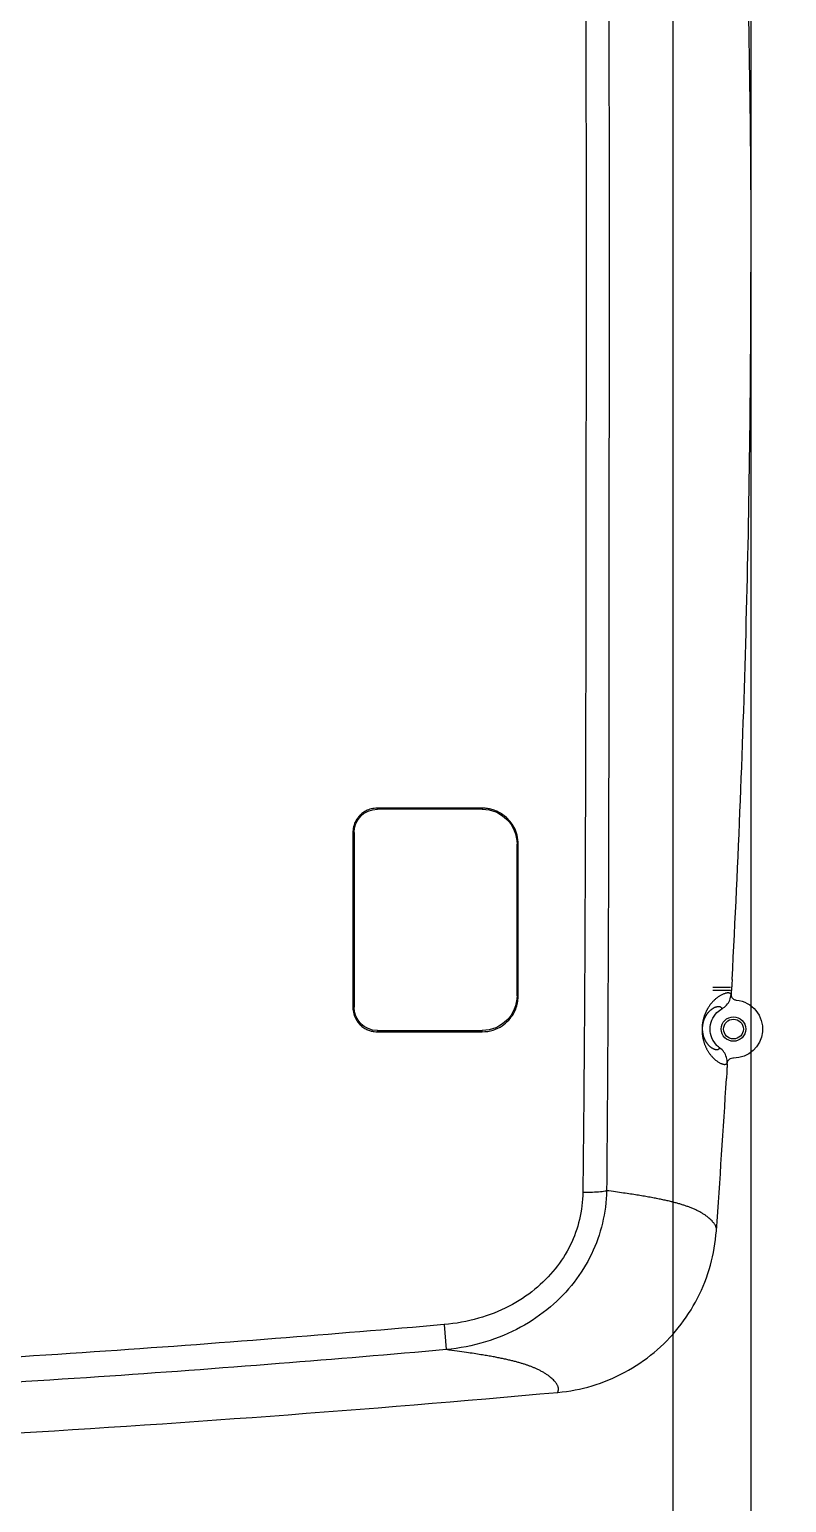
# Model space of a CAD drawing. Header units: millimetres. Extents: x 238075 to 303070, y -258150 to -205841.
# Drawn here: x 259218.7 to 259348.8, y -238812.5 to -238559.6 of the extents above; entities that cross this region are included whole.
import ezdxf

# ---------------------------------------------------------------- set-up
doc = ezdxf.new("R2010")
doc.units = ezdxf.units.MM
doc.header["$LTSCALE"] = 200
doc.layers.add('L4', color=4, linetype='Continuous')
doc.layers.add('아파트', color=253, linetype='Continuous')

msp = doc.modelspace()

# ---------------------------------------------------------------- linework, layer by layer
at = {"layer": 'L4'}
for p, q in [((259342.64, -237551.22), (259342.64, -238951.22)), ((259329.24, -237576.22), (259329.24, -238926.22)), ((259342.64, -237576.22), (259342.64, -238926.22)), ((259296.46, -238693.47), (259278.46, -238693.47)), ((259274.25, -238697.49), (259274.25, -238727.49)), ((259274.46, -238697.47), (259274.46, -238727.47)), ((259302.46, -238725.47), (259302.46, -238699.47)), ((259302.67, -238725.49), (259302.67, -238699.49)), ((259336.08, -238724.02), (259339.14, -238724.02)), ((259336.1, -238724.52), (259339.12, -238724.52)), ((259339.22, -238725.2), (259339.22, -238725.28)), ((259339.23, -238725.2), (259339.25, -238725.2)), ((259278.46, -238731.47), (259296.46, -238731.47)), ((259338.54, -238737.08), (259338.54, -238737.16)), ((259339.64, -238736.22), (259339.54, -238736.22)), ((259289.92, -238781.98), (259290.3, -238786.28))]:
    msp.add_line(p, q, dxfattribs=at)
for points in [[(259341.85, -238541.22), (259342.38, -238561.21), (259342.64, -238581.22), (259342.64, -238601.22)], [(259314.29, -238554.39), (259314.31, -238570), (259314.31, -238585.61), (259314.31, -238601.22)], [(259318.25, -238554.47), (259318.26, -238570.05), (259318.26, -238585.64), (259318.26, -238601.22)], [(259314.31, -238601.22), (259314.31, -238616.83), (259314.31, -238632.45), (259314.29, -238648.06)], [(259318.26, -238601.22), (259318.26, -238616.81), (259318.26, -238632.39), (259318.25, -238647.98)], [(259341.85, -238661.23), (259342.38, -238641.23), (259342.64, -238621.23), (259342.64, -238601.22)], [(259314.29, -238648.06), (259314.27, -238665.55), (259314.24, -238683.05), (259314.17, -238700.54)], [(259318.25, -238647.98), (259318.24, -238665.45), (259318.22, -238682.91), (259318.17, -238700.38)], [(259339.41, -238722.73), (259340.5, -238702.24), (259341.31, -238681.74), (259341.85, -238661.23)], [(259274.46, -238697.47), (259274.46, -238695.26), (259276.25, -238693.47), (259278.46, -238693.47)], [(259274.84, -238695.34), (259274.73, -238695.53), (259274.64, -238695.72), (259274.56, -238695.92)], [(259275.25, -238694.77), (259275.1, -238694.95), (259274.96, -238695.14), (259274.84, -238695.34)], [(259275.8, -238694.23), (259275.6, -238694.39), (259275.42, -238694.57), (259275.25, -238694.77)], [(259276.52, -238693.76), (259276.27, -238693.89), (259276.03, -238694.05), (259275.8, -238694.23)], [(259277.41, -238693.42), (259277.1, -238693.5), (259276.8, -238693.61), (259276.52, -238693.76)], [(259278.46, -238693.29), (259278.1, -238693.29), (259277.75, -238693.33), (259277.41, -238693.42)], [(259278.46, -238693.38), (259278.45, -238693.42), (259278.43, -238693.47), (259278.46, -238693.47)], [(259278.46, -238693.29), (259278.46, -238693.32), (259278.46, -238693.34), (259278.46, -238693.38)], [(259284.56, -238693.29), (259282.53, -238693.29), (259280.49, -238693.29), (259278.46, -238693.29)], [(259290.56, -238693.29), (259288.56, -238693.29), (259286.56, -238693.29), (259284.56, -238693.29)], [(259296.46, -238693.29), (259294.5, -238693.29), (259292.53, -238693.29), (259290.56, -238693.29)], [(259297.17, -238693.33), (259296.94, -238693.3), (259296.7, -238693.29), (259296.46, -238693.29)], [(259296.46, -238693.29), (259296.46, -238693.32), (259296.46, -238693.34), (259296.46, -238693.38)], [(259296.46, -238693.38), (259296.47, -238693.42), (259296.49, -238693.47), (259296.46, -238693.47)], [(259296.46, -238693.47), (259299.77, -238693.47), (259302.46, -238696.16), (259302.46, -238699.47)], [(259297.94, -238693.46), (259297.69, -238693.4), (259297.43, -238693.36), (259297.17, -238693.33)], [(259298.75, -238693.72), (259298.49, -238693.62), (259298.21, -238693.53), (259297.94, -238693.46)], [(259299.59, -238694.13), (259299.32, -238693.98), (259299.04, -238693.84), (259298.75, -238693.72)], [(259300.44, -238694.73), (259300.18, -238694.51), (259299.89, -238694.31), (259299.59, -238694.13)], [(259301.25, -238695.54), (259301.01, -238695.25), (259300.73, -238694.97), (259300.44, -238694.73)], [(259301.95, -238696.6), (259301.76, -238696.22), (259301.52, -238695.87), (259301.25, -238695.54)], [(259274.28, -238697), (259274.26, -238697.16), (259274.25, -238697.32), (259274.25, -238697.49)], [(259274.25, -238697.49), (259274.29, -238697.49), (259274.31, -238697.48), (259274.36, -238697.48)], [(259274.38, -238696.47), (259274.34, -238696.65), (259274.3, -238696.82), (259274.28, -238697)], [(259274.36, -238697.48), (259274.4, -238697.49), (259274.46, -238697.51), (259274.46, -238697.47)], [(259274.56, -238695.92), (259274.49, -238696.1), (259274.43, -238696.28), (259274.38, -238696.47)], [(259302.47, -238697.93), (259302.35, -238697.47), (259302.18, -238697.02), (259301.95, -238696.6)], [(259302.67, -238699.49), (259302.67, -238698.96), (259302.6, -238698.44), (259302.47, -238697.93)], [(259302.56, -238699.49), (259302.52, -238699.49), (259302.46, -238699.51), (259302.46, -238699.47)], [(259302.67, -238699.49), (259302.63, -238699.49), (259302.61, -238699.48), (259302.56, -238699.49)], [(259314.17, -238700.54), (259314.1, -238720.1), (259313.98, -238739.67), (259313.76, -238759.23)], [(259318.17, -238700.38), (259318.12, -238719.91), (259318.03, -238739.45), (259317.84, -238758.98)], [(259339.38, -238723.22), (259339.37, -238723.34), (259339.37, -238723.46), (259339.36, -238723.58)], [(259339.41, -238722.73), (259339.4, -238722.89), (259339.39, -238723.06), (259339.38, -238723.22)], [(259302.46, -238725.47), (259302.46, -238728.79), (259299.77, -238731.47), (259296.46, -238731.47)], [(259302.56, -238725.49), (259302.52, -238725.49), (259302.46, -238725.51), (259302.46, -238725.47)], [(259302.67, -238725.49), (259302.63, -238725.49), (259302.61, -238725.48), (259302.56, -238725.49)], [(259302.59, -238726.46), (259302.64, -238726.14), (259302.67, -238725.81), (259302.67, -238725.49)], [(259336.75, -238725.91), (259336.69, -238725.95), (259336.63, -238726), (259336.57, -238726.05)], [(259336.93, -238725.77), (259336.87, -238725.81), (259336.81, -238725.86), (259336.75, -238725.91)], [(259337.12, -238725.63), (259337.05, -238725.68), (259336.99, -238725.72), (259336.93, -238725.77)], [(259337.32, -238725.51), (259337.25, -238725.55), (259337.18, -238725.59), (259337.12, -238725.63)], [(259337.52, -238725.39), (259337.45, -238725.43), (259337.38, -238725.47), (259337.32, -238725.51)], [(259337.74, -238725.28), (259337.66, -238725.32), (259337.59, -238725.35), (259337.52, -238725.39)], [(259337.96, -238725.19), (259337.89, -238725.22), (259337.81, -238725.25), (259337.74, -238725.28)], [(259338.19, -238725.11), (259338.11, -238725.13), (259338.04, -238725.16), (259337.96, -238725.19)], [(259338.4, -238725.06), (259338.33, -238725.07), (259338.26, -238725.09), (259338.19, -238725.11)], [(259338.58, -238725.03), (259338.52, -238725.04), (259338.46, -238725.05), (259338.4, -238725.06)], [(259338.73, -238725.02), (259338.68, -238725.02), (259338.63, -238725.02), (259338.58, -238725.03)], [(259338.86, -238725.03), (259338.82, -238725.02), (259338.78, -238725.02), (259338.73, -238725.02)], [(259338.98, -238725.06), (259338.94, -238725.04), (259338.9, -238725.03), (259338.86, -238725.03)], [(259339.08, -238725.1), (259339.05, -238725.08), (259339.01, -238725.07), (259338.98, -238725.06)], [(259338.99, -238726.26), (259339.12, -238725.94), (259339.2, -238725.61), (259339.22, -238725.28)], [(259339.16, -238725.18), (259339.14, -238725.15), (259339.11, -238725.12), (259339.08, -238725.1)], [(259339.22, -238725.28), (259339.2, -238725.24), (259339.18, -238725.21), (259339.16, -238725.18)], [(259339.22, -238725.2), (259339.21, -238725.36), (259339.25, -238725.54), (259339.32, -238725.69)], [(259339.27, -238724.7), (259339.26, -238724.86), (259339.26, -238725.03), (259339.25, -238725.19)], [(259339.29, -238724.34), (259339.29, -238724.46), (259339.28, -238724.58), (259339.27, -238724.7)], [(259339.31, -238724.19), (259339.3, -238724.24), (259339.3, -238724.29), (259339.29, -238724.34)], [(259339.33, -238724.05), (259339.32, -238724.1), (259339.31, -238724.14), (259339.31, -238724.19)], [(259339.32, -238725.69), (259339.39, -238725.84), (259339.51, -238725.98), (259339.65, -238726.07)], [(259339.34, -238723.88), (259339.34, -238723.93), (259339.33, -238723.98), (259339.33, -238724.03)], [(259339.33, -238724.03), (259339.33, -238724.04), (259339.33, -238724.05), (259339.33, -238724.05)], [(259339.35, -238723.73), (259339.35, -238723.78), (259339.35, -238723.83), (259339.34, -238723.88)], [(259339.36, -238723.58), (259339.36, -238723.63), (259339.35, -238723.68), (259339.35, -238723.73)], [(259274.25, -238727.49), (259274.29, -238727.49), (259274.31, -238727.48), (259274.36, -238727.49)], [(259274.25, -238727.49), (259274.25, -238727.88), (259274.31, -238728.26), (259274.41, -238728.63)], [(259274.36, -238727.49), (259274.4, -238727.49), (259274.46, -238727.51), (259274.46, -238727.47)], [(259278.46, -238731.47), (259276.25, -238731.47), (259274.46, -238729.68), (259274.46, -238727.47)], [(259301.84, -238728.59), (259302.04, -238728.25), (259302.2, -238727.88), (259302.33, -238727.5)], [(259302.33, -238727.5), (259302.45, -238727.16), (259302.54, -238726.81), (259302.59, -238726.46)], [(259334.87, -238728.37), (259334.85, -238728.41), (259334.83, -238728.45), (259334.81, -238728.5)], [(259334.93, -238728.23), (259334.91, -238728.28), (259334.89, -238728.32), (259334.87, -238728.37)], [(259334.99, -238728.1), (259334.97, -238728.14), (259334.95, -238728.19), (259334.93, -238728.23)], [(259335.06, -238727.97), (259335.04, -238728.01), (259335.02, -238728.05), (259334.99, -238728.1)], [(259335.14, -238727.83), (259335.11, -238727.87), (259335.09, -238727.92), (259335.06, -238727.97)], [(259335.22, -238727.69), (259335.19, -238727.73), (259335.16, -238727.78), (259335.14, -238727.83)], [(259335.27, -238728.41), (259335.24, -238728.44), (259335.22, -238728.47), (259335.19, -238728.51)], [(259335.3, -238727.55), (259335.27, -238727.59), (259335.25, -238727.64), (259335.22, -238727.69)], [(259335.35, -238728.32), (259335.32, -238728.35), (259335.3, -238728.38), (259335.27, -238728.41)], [(259335.4, -238727.4), (259335.37, -238727.45), (259335.33, -238727.5), (259335.3, -238727.55)], [(259335.44, -238728.23), (259335.41, -238728.26), (259335.38, -238728.29), (259335.35, -238728.32)], [(259335.5, -238727.25), (259335.46, -238727.3), (259335.43, -238727.35), (259335.4, -238727.4)], [(259335.53, -238728.14), (259335.5, -238728.17), (259335.47, -238728.2), (259335.44, -238728.23)], [(259335.6, -238727.1), (259335.57, -238727.15), (259335.53, -238727.2), (259335.5, -238727.25)], [(259335.63, -238728.05), (259335.59, -238728.08), (259335.56, -238728.11), (259335.53, -238728.14)], [(259335.72, -238726.95), (259335.68, -238727), (259335.64, -238727.05), (259335.6, -238727.1)], [(259335.73, -238727.96), (259335.7, -238727.99), (259335.66, -238728.02), (259335.63, -238728.05)], [(259335.84, -238726.8), (259335.79, -238726.85), (259335.75, -238726.9), (259335.72, -238726.95)], [(259335.84, -238727.87), (259335.81, -238727.9), (259335.77, -238727.93), (259335.73, -238727.96)], [(259335.96, -238726.65), (259335.92, -238726.7), (259335.88, -238726.75), (259335.84, -238726.8)], [(259335.96, -238727.79), (259335.92, -238727.82), (259335.88, -238727.84), (259335.84, -238727.87)], [(259335.94, -238729.69), (259336.14, -238729.21), (259336.44, -238728.76), (259336.81, -238728.39)], [(259336.1, -238726.5), (259336.06, -238726.55), (259336.01, -238726.6), (259335.96, -238726.65)], [(259336.08, -238727.71), (259336.04, -238727.74), (259336, -238727.76), (259335.96, -238727.79)], [(259336.21, -238727.64), (259336.17, -238727.66), (259336.12, -238727.68), (259336.08, -238727.71)], [(259336.25, -238726.35), (259336.2, -238726.4), (259336.15, -238726.45), (259336.1, -238726.5)], [(259336.34, -238727.57), (259336.3, -238727.59), (259336.25, -238727.61), (259336.21, -238727.64)], [(259336.4, -238726.2), (259336.35, -238726.25), (259336.3, -238726.3), (259336.25, -238726.35)], [(259336.48, -238727.51), (259336.43, -238727.53), (259336.39, -238727.55), (259336.34, -238727.57)], [(259336.57, -238726.05), (259336.51, -238726.1), (259336.46, -238726.15), (259336.4, -238726.2)], [(259336.63, -238727.46), (259336.58, -238727.48), (259336.53, -238727.5), (259336.48, -238727.51)], [(259336.78, -238727.42), (259336.73, -238727.43), (259336.68, -238727.45), (259336.63, -238727.46)], [(259336.93, -238727.4), (259336.88, -238727.4), (259336.83, -238727.41), (259336.78, -238727.42)], [(259336.81, -238728.39), (259337.07, -238728.13), (259337.37, -238727.91), (259337.69, -238727.73)], [(259337.07, -238727.39), (259337.03, -238727.39), (259336.98, -238727.39), (259336.93, -238727.4)], [(259337.2, -238727.4), (259337.16, -238727.39), (259337.11, -238727.39), (259337.07, -238727.39)], [(259337.31, -238727.42), (259337.27, -238727.41), (259337.23, -238727.4), (259337.2, -238727.4)], [(259337.4, -238727.45), (259337.37, -238727.43), (259337.34, -238727.42), (259337.31, -238727.42)], [(259337.49, -238727.49), (259337.46, -238727.47), (259337.43, -238727.46), (259337.4, -238727.45)], [(259337.56, -238727.55), (259337.54, -238727.53), (259337.51, -238727.51), (259337.49, -238727.49)], [(259337.63, -238727.63), (259337.61, -238727.6), (259337.59, -238727.58), (259337.56, -238727.55)], [(259337.69, -238727.73), (259337.67, -238727.7), (259337.65, -238727.66), (259337.63, -238727.63)], [(259337.69, -238727.73), (259337.97, -238727.57), (259338.24, -238727.36), (259338.46, -238727.11)], [(259338.46, -238727.11), (259338.68, -238726.86), (259338.87, -238726.57), (259338.99, -238726.26)], [(259339.65, -238726.07), (259339.79, -238726.17), (259339.95, -238726.23), (259340.12, -238726.25)], [(259340.12, -238726.25), (259342.87, -238726.51), (259344.88, -238728.96), (259344.61, -238731.71)], [(259274.41, -238728.63), (259274.51, -238728.96), (259274.64, -238729.28), (259274.81, -238729.58)], [(259274.81, -238729.58), (259274.97, -238729.85), (259275.15, -238730.1), (259275.36, -238730.33)], [(259275.36, -238730.33), (259275.55, -238730.54), (259275.76, -238730.72), (259275.98, -238730.89)], [(259275.98, -238730.89), (259276.19, -238731.04), (259276.41, -238731.17), (259276.63, -238731.28)], [(259298.36, -238731.39), (259298.9, -238731.22), (259299.42, -238730.97), (259299.9, -238730.65)], [(259299.9, -238730.65), (259300.32, -238730.38), (259300.7, -238730.05), (259301.04, -238729.67)], [(259301.04, -238729.67), (259301.34, -238729.34), (259301.61, -238728.98), (259301.84, -238728.59)], [(259334.25, -238730.8), (259334.25, -238730.86), (259334.25, -238730.91), (259334.24, -238730.96)], [(259334.24, -238730.96), (259334.24, -238731.02), (259334.24, -238731.08), (259334.24, -238731.14)], [(259334.27, -238730.66), (259334.26, -238730.7), (259334.26, -238730.75), (259334.25, -238730.8)], [(259334.28, -238730.51), (259334.28, -238730.56), (259334.27, -238730.61), (259334.27, -238730.66)], [(259334.3, -238730.38), (259334.29, -238730.42), (259334.29, -238730.47), (259334.28, -238730.51)], [(259334.29, -238730.95), (259334.29, -238730.99), (259334.28, -238731.02), (259334.28, -238731.06)], [(259334.3, -238730.75), (259334.3, -238730.78), (259334.3, -238730.82), (259334.29, -238730.85)], [(259334.29, -238730.85), (259334.29, -238730.88), (259334.29, -238730.92), (259334.29, -238730.95)], [(259334.32, -238730.23), (259334.31, -238730.28), (259334.31, -238730.33), (259334.3, -238730.38)], [(259334.31, -238730.66), (259334.31, -238730.69), (259334.3, -238730.72), (259334.3, -238730.75)], [(259334.32, -238730.57), (259334.32, -238730.6), (259334.32, -238730.63), (259334.31, -238730.66)], [(259334.34, -238730.09), (259334.33, -238730.14), (259334.33, -238730.19), (259334.32, -238730.23)], [(259334.34, -238730.48), (259334.33, -238730.51), (259334.33, -238730.54), (259334.32, -238730.57)], [(259334.37, -238729.94), (259334.36, -238729.99), (259334.35, -238730.04), (259334.34, -238730.09)], [(259334.35, -238730.39), (259334.35, -238730.42), (259334.34, -238730.45), (259334.34, -238730.48)], [(259334.37, -238730.29), (259334.36, -238730.33), (259334.36, -238730.36), (259334.35, -238730.39)], [(259334.4, -238729.79), (259334.39, -238729.84), (259334.38, -238729.89), (259334.37, -238729.94)], [(259334.39, -238730.2), (259334.38, -238730.23), (259334.38, -238730.26), (259334.37, -238730.29)], [(259334.41, -238730.1), (259334.41, -238730.13), (259334.4, -238730.17), (259334.39, -238730.2)], [(259334.43, -238729.64), (259334.42, -238729.69), (259334.41, -238729.74), (259334.4, -238729.79)], [(259334.44, -238730.01), (259334.43, -238730.04), (259334.42, -238730.07), (259334.41, -238730.1)], [(259334.47, -238729.49), (259334.46, -238729.54), (259334.45, -238729.59), (259334.43, -238729.64)], [(259334.46, -238729.91), (259334.46, -238729.94), (259334.45, -238729.98), (259334.44, -238730.01)], [(259334.49, -238729.82), (259334.48, -238729.85), (259334.47, -238729.88), (259334.46, -238729.91)], [(259334.51, -238729.34), (259334.5, -238729.39), (259334.49, -238729.44), (259334.47, -238729.49)], [(259334.52, -238729.73), (259334.51, -238729.76), (259334.5, -238729.79), (259334.49, -238729.82)], [(259334.56, -238729.2), (259334.54, -238729.25), (259334.53, -238729.29), (259334.51, -238729.34)], [(259334.56, -238729.64), (259334.55, -238729.67), (259334.54, -238729.7), (259334.52, -238729.73)], [(259334.6, -238729.05), (259334.59, -238729.1), (259334.57, -238729.15), (259334.56, -238729.2)], [(259334.59, -238729.55), (259334.58, -238729.58), (259334.57, -238729.61), (259334.56, -238729.64)], [(259334.63, -238729.46), (259334.61, -238729.49), (259334.6, -238729.52), (259334.59, -238729.55)], [(259334.65, -238728.91), (259334.63, -238728.96), (259334.62, -238729), (259334.6, -238729.05)], [(259334.66, -238729.38), (259334.65, -238729.4), (259334.64, -238729.43), (259334.63, -238729.46)], [(259334.7, -238728.77), (259334.68, -238728.82), (259334.67, -238728.86), (259334.65, -238728.91)], [(259334.7, -238729.29), (259334.69, -238729.32), (259334.68, -238729.35), (259334.66, -238729.38)], [(259334.75, -238728.63), (259334.74, -238728.68), (259334.72, -238728.72), (259334.7, -238728.77)], [(259334.74, -238729.21), (259334.73, -238729.24), (259334.72, -238729.26), (259334.7, -238729.29)], [(259334.79, -238729.13), (259334.77, -238729.15), (259334.76, -238729.18), (259334.74, -238729.21)], [(259334.81, -238728.5), (259334.79, -238728.54), (259334.77, -238728.59), (259334.75, -238728.63)], [(259334.83, -238729.04), (259334.82, -238729.07), (259334.8, -238729.1), (259334.79, -238729.13)], [(259334.88, -238728.96), (259334.87, -238728.98), (259334.85, -238729.01), (259334.83, -238729.04)], [(259334.94, -238728.87), (259334.92, -238728.9), (259334.9, -238728.93), (259334.88, -238728.96)], [(259334.99, -238728.78), (259334.97, -238728.81), (259334.95, -238728.84), (259334.94, -238728.87)], [(259335.06, -238728.69), (259335.03, -238728.72), (259335.01, -238728.75), (259334.99, -238728.78)], [(259335.12, -238728.6), (259335.1, -238728.63), (259335.08, -238728.66), (259335.06, -238728.69)], [(259335.19, -238728.51), (259335.17, -238728.54), (259335.14, -238728.57), (259335.12, -238728.6)], [(259335.64, -238731.22), (259335.64, -238730.7), (259335.74, -238730.18), (259335.94, -238729.69)], [(259337.54, -238731.22), (259337.54, -238730.06), (259338.48, -238729.12), (259339.64, -238729.12)], [(259337.94, -238731.22), (259337.94, -238730.28), (259338.7, -238729.52), (259339.64, -238729.52)], [(259339.64, -238729.12), (259340.8, -238729.12), (259341.74, -238730.06), (259341.74, -238731.22)], [(259339.64, -238729.52), (259340.58, -238729.52), (259341.34, -238730.28), (259341.34, -238731.22)], [(259276.63, -238731.28), (259276.84, -238731.37), (259277.05, -238731.46), (259277.27, -238731.52)], [(259277.27, -238731.52), (259277.47, -238731.58), (259277.68, -238731.62), (259277.89, -238731.65)], [(259277.89, -238731.65), (259278.08, -238731.68), (259278.27, -238731.69), (259278.46, -238731.69)], [(259278.46, -238731.58), (259278.45, -238731.54), (259278.42, -238731.47), (259278.46, -238731.47)], [(259278.46, -238731.69), (259278.46, -238731.66), (259278.46, -238731.63), (259278.46, -238731.58)], [(259278.46, -238731.69), (259280.49, -238731.69), (259282.53, -238731.69), (259284.56, -238731.69)], [(259284.56, -238731.69), (259286.56, -238731.69), (259288.56, -238731.69), (259290.56, -238731.69)], [(259290.56, -238731.69), (259292.53, -238731.69), (259294.5, -238731.69), (259296.46, -238731.69)], [(259296.46, -238731.69), (259297.1, -238731.69), (259297.75, -238731.59), (259298.36, -238731.39)], [(259296.46, -238731.58), (259296.47, -238731.54), (259296.5, -238731.47), (259296.46, -238731.47)], [(259296.46, -238731.69), (259296.46, -238731.66), (259296.46, -238731.63), (259296.46, -238731.58)], [(259334.24, -238731.14), (259334.24, -238731.2), (259334.24, -238731.26), (259334.24, -238731.32)], [(259334.24, -238731.32), (259334.24, -238731.38), (259334.24, -238731.45), (259334.24, -238731.51)], [(259334.24, -238731.51), (259334.24, -238731.57), (259334.24, -238731.64), (259334.25, -238731.7)], [(259334.25, -238731.7), (259334.25, -238731.76), (259334.25, -238731.83), (259334.26, -238731.89)], [(259334.26, -238731.89), (259334.26, -238731.96), (259334.27, -238732.02), (259334.28, -238732.09)], [(259334.28, -238731.06), (259334.28, -238731.1), (259334.28, -238731.14), (259334.28, -238731.18)], [(259334.28, -238731.18), (259334.28, -238731.22), (259334.28, -238731.26), (259334.28, -238731.3)], [(259334.28, -238731.3), (259334.29, -238731.34), (259334.29, -238731.38), (259334.29, -238731.42)], [(259334.28, -238732.09), (259334.28, -238732.15), (259334.29, -238732.22), (259334.3, -238732.28)], [(259334.29, -238731.42), (259334.29, -238731.46), (259334.29, -238731.5), (259334.3, -238731.54)], [(259334.3, -238731.54), (259334.3, -238731.58), (259334.31, -238731.62), (259334.31, -238731.67)], [(259334.3, -238732.28), (259334.31, -238732.35), (259334.32, -238732.41), (259334.33, -238732.47)], [(259334.31, -238731.67), (259334.31, -238731.71), (259334.32, -238731.75), (259334.33, -238731.79)], [(259334.33, -238731.79), (259334.33, -238731.83), (259334.34, -238731.87), (259334.35, -238731.91)], [(259334.33, -238732.47), (259334.34, -238732.54), (259334.35, -238732.6), (259334.36, -238732.67)], [(259334.35, -238731.91), (259334.35, -238731.96), (259334.36, -238732), (259334.37, -238732.04)], [(259334.36, -238732.67), (259334.37, -238732.74), (259334.39, -238732.8), (259334.4, -238732.87)], [(259334.37, -238732.04), (259334.38, -238732.08), (259334.39, -238732.12), (259334.4, -238732.16)], [(259334.4, -238732.16), (259334.41, -238732.21), (259334.42, -238732.25), (259334.43, -238732.29)], [(259334.4, -238732.87), (259334.41, -238732.93), (259334.43, -238733), (259334.45, -238733.06)], [(259334.43, -238732.29), (259334.44, -238732.33), (259334.45, -238732.38), (259334.46, -238732.42)], [(259334.45, -238733.06), (259334.46, -238733.13), (259334.48, -238733.2), (259334.5, -238733.26)], [(259334.46, -238732.42), (259334.48, -238732.46), (259334.49, -238732.5), (259334.5, -238732.55)], [(259334.5, -238732.55), (259334.52, -238732.59), (259334.53, -238732.63), (259334.55, -238732.67)], [(259334.5, -238733.26), (259334.52, -238733.33), (259334.54, -238733.4), (259334.56, -238733.46)], [(259334.55, -238732.67), (259334.56, -238732.71), (259334.58, -238732.76), (259334.6, -238732.8)], [(259334.56, -238733.46), (259334.58, -238733.53), (259334.6, -238733.6), (259334.62, -238733.66)], [(259334.6, -238732.8), (259334.61, -238732.84), (259334.63, -238732.88), (259334.65, -238732.92)], [(259334.65, -238732.92), (259334.67, -238732.96), (259334.68, -238733), (259334.7, -238733.04)], [(259334.7, -238733.04), (259334.72, -238733.08), (259334.74, -238733.12), (259334.76, -238733.16)], [(259334.76, -238733.16), (259334.78, -238733.19), (259334.8, -238733.23), (259334.83, -238733.27)], [(259334.83, -238733.27), (259334.85, -238733.31), (259334.87, -238733.35), (259334.89, -238733.39)], [(259334.89, -238733.39), (259334.92, -238733.42), (259334.94, -238733.46), (259334.97, -238733.5)], [(259334.97, -238733.5), (259334.99, -238733.54), (259335.02, -238733.58), (259335.04, -238733.61)], [(259335.94, -238732.75), (259335.74, -238732.27), (259335.64, -238731.75), (259335.64, -238731.22)], [(259336.81, -238734.05), (259336.44, -238733.68), (259336.14, -238733.24), (259335.94, -238732.75)], [(259339.64, -238733.32), (259338.48, -238733.32), (259337.54, -238732.38), (259337.54, -238731.22)], [(259339.64, -238732.92), (259338.7, -238732.92), (259337.94, -238732.16), (259337.94, -238731.22)], [(259341.74, -238731.22), (259341.74, -238732.38), (259340.8, -238733.32), (259339.64, -238733.32)], [(259341.34, -238731.22), (259341.34, -238732.16), (259340.58, -238732.92), (259339.64, -238732.92)], [(259344.61, -238731.71), (259344.37, -238734.27), (259342.21, -238736.22), (259339.64, -238736.22)], [(259334.62, -238733.66), (259334.65, -238733.73), (259334.67, -238733.8), (259334.69, -238733.86)], [(259334.69, -238733.86), (259334.72, -238733.93), (259334.74, -238733.99), (259334.77, -238734.06)], [(259334.77, -238734.06), (259334.8, -238734.12), (259334.82, -238734.18), (259334.85, -238734.25)], [(259334.85, -238734.25), (259334.88, -238734.31), (259334.91, -238734.37), (259334.94, -238734.43)], [(259334.94, -238734.43), (259334.97, -238734.5), (259335, -238734.56), (259335.03, -238734.62)], [(259335.03, -238734.62), (259335.06, -238734.68), (259335.1, -238734.74), (259335.13, -238734.8)], [(259335.04, -238733.61), (259335.07, -238733.65), (259335.1, -238733.69), (259335.13, -238733.73)], [(259335.13, -238733.73), (259335.16, -238733.76), (259335.19, -238733.8), (259335.22, -238733.84)], [(259335.13, -238734.8), (259335.17, -238734.87), (259335.2, -238734.93), (259335.24, -238734.99)], [(259335.22, -238733.84), (259335.25, -238733.87), (259335.28, -238733.91), (259335.31, -238733.95)], [(259335.24, -238734.99), (259335.28, -238735.05), (259335.31, -238735.11), (259335.35, -238735.17)], [(259335.31, -238733.95), (259335.35, -238733.98), (259335.38, -238734.02), (259335.42, -238734.05)], [(259335.35, -238735.17), (259335.39, -238735.23), (259335.43, -238735.3), (259335.48, -238735.36)], [(259335.42, -238734.05), (259335.45, -238734.09), (259335.49, -238734.12), (259335.52, -238734.16)], [(259335.48, -238735.36), (259335.52, -238735.42), (259335.56, -238735.48), (259335.61, -238735.54)], [(259335.52, -238734.16), (259335.56, -238734.19), (259335.6, -238734.22), (259335.64, -238734.25)], [(259335.61, -238735.54), (259335.65, -238735.6), (259335.7, -238735.66), (259335.75, -238735.72)], [(259335.64, -238734.25), (259335.68, -238734.29), (259335.72, -238734.32), (259335.76, -238734.35)], [(259335.75, -238735.72), (259335.8, -238735.78), (259335.85, -238735.84), (259335.9, -238735.9)], [(259335.76, -238734.35), (259335.8, -238734.38), (259335.84, -238734.41), (259335.88, -238734.43)], [(259335.88, -238734.43), (259335.92, -238734.46), (259335.97, -238734.49), (259336.01, -238734.51)], [(259335.9, -238735.9), (259335.95, -238735.96), (259336, -238736.01), (259336.06, -238736.07)], [(259336.01, -238734.51), (259336.05, -238734.54), (259336.1, -238734.56), (259336.14, -238734.58)], [(259336.14, -238734.58), (259336.19, -238734.6), (259336.23, -238734.62), (259336.28, -238734.64)], [(259336.28, -238734.64), (259336.33, -238734.66), (259336.37, -238734.68), (259336.42, -238734.69)], [(259336.42, -238734.69), (259336.46, -238734.7), (259336.51, -238734.72), (259336.56, -238734.73)], [(259336.56, -238734.73), (259336.6, -238734.73), (259336.64, -238734.74), (259336.69, -238734.74)], [(259336.69, -238734.74), (259336.73, -238734.75), (259336.77, -238734.75), (259336.82, -238734.75)], [(259337.3, -238734.47), (259337.13, -238734.34), (259336.96, -238734.2), (259336.81, -238734.05)], [(259336.82, -238734.75), (259336.86, -238734.75), (259336.9, -238734.74), (259336.94, -238734.73)], [(259336.94, -238734.73), (259336.97, -238734.72), (259337.01, -238734.71), (259337.04, -238734.7)], [(259337.04, -238734.7), (259337.08, -238734.68), (259337.11, -238734.67), (259337.14, -238734.64)], [(259337.14, -238734.64), (259337.17, -238734.62), (259337.2, -238734.6), (259337.23, -238734.57)], [(259337.23, -238734.57), (259337.26, -238734.54), (259337.28, -238734.5), (259337.3, -238734.47)], [(259338, -238735.17), (259337.81, -238734.9), (259337.57, -238734.66), (259337.3, -238734.47)], [(259338.43, -238736.09), (259338.34, -238735.76), (259338.19, -238735.45), (259338, -238735.17)], [(259336.06, -238736.07), (259336.11, -238736.13), (259336.17, -238736.19), (259336.23, -238736.24)], [(259336.23, -238736.24), (259336.28, -238736.3), (259336.34, -238736.35), (259336.4, -238736.4)], [(259336.4, -238736.4), (259336.46, -238736.46), (259336.52, -238736.51), (259336.58, -238736.56)], [(259336.58, -238736.56), (259336.64, -238736.61), (259336.71, -238736.66), (259336.77, -238736.7)], [(259336.77, -238736.7), (259336.84, -238736.75), (259336.9, -238736.8), (259336.97, -238736.84)], [(259336.97, -238736.84), (259337.03, -238736.88), (259337.1, -238736.92), (259337.16, -238736.96)], [(259337.16, -238736.96), (259337.23, -238737), (259337.3, -238737.03), (259337.37, -238737.07)], [(259337.37, -238737.07), (259337.43, -238737.1), (259337.5, -238737.13), (259337.56, -238737.16)], [(259337.56, -238737.16), (259337.63, -238737.18), (259337.69, -238737.2), (259337.76, -238737.22)], [(259337.76, -238737.22), (259337.81, -238737.24), (259337.87, -238737.26), (259337.93, -238737.27)], [(259337.93, -238737.27), (259337.99, -238737.28), (259338.04, -238737.29), (259338.1, -238737.29)], [(259338.1, -238737.29), (259338.15, -238737.29), (259338.2, -238737.29), (259338.24, -238737.28)], [(259338.24, -238737.28), (259338.29, -238737.28), (259338.33, -238737.26), (259338.37, -238737.25)], [(259338.37, -238737.25), (259338.41, -238737.23), (259338.44, -238737.21), (259338.47, -238737.18)], [(259338.54, -238737.08), (259338.56, -238736.75), (259338.53, -238736.41), (259338.43, -238736.09)], [(259338.47, -238737.18), (259338.5, -238737.15), (259338.52, -238737.12), (259338.54, -238737.08)], [(259338.51, -238738.11), (259338.51, -238738.16), (259338.5, -238738.21), (259338.5, -238738.26)], [(259338.5, -238738.26), (259338.51, -238738.31), (259338.51, -238738.36), (259338.51, -238738.41)], [(259338.51, -238738.56), (259338.5, -238738.62), (259338.5, -238738.67), (259338.5, -238738.72)], [(259338.53, -238737.75), (259338.53, -238737.87), (259338.52, -238737.99), (259338.51, -238738.11)], [(259338.51, -238738.41), (259338.51, -238738.46), (259338.51, -238738.51), (259338.51, -238738.56)], [(259338.56, -238737.26), (259338.55, -238737.42), (259338.54, -238737.58), (259338.53, -238737.75)], [(259338.69, -238736.69), (259338.6, -238736.83), (259338.55, -238737), (259338.54, -238737.16)], [(259339.05, -238736.35), (259338.9, -238736.43), (259338.78, -238736.55), (259338.69, -238736.69)], [(259339.54, -238736.22), (259339.37, -238736.22), (259339.2, -238736.27), (259339.05, -238736.35)], [(259336.7, -238765.88), (259337.33, -238757.16), (259337.91, -238748.44), (259338.44, -238739.72)], [(259338.47, -238739.23), (259338.46, -238739.39), (259338.45, -238739.55), (259338.44, -238739.72)], [(259338.49, -238738.86), (259338.48, -238738.98), (259338.48, -238739.11), (259338.47, -238739.23)], [(259338.5, -238738.72), (259338.5, -238738.77), (259338.49, -238738.81), (259338.49, -238738.86)], [(259313.76, -238759.23), (259313.74, -238760.81), (259313.55, -238762.38), (259313.19, -238763.91)], [(259313.76, -238759.23), (259314.31, -238759.23), (259314.85, -238759.23), (259315.4, -238759.21)], [(259315.4, -238759.21), (259315.87, -238759.19), (259316.34, -238759.16), (259316.81, -238759.12)], [(259316.81, -238759.12), (259317.16, -238759.09), (259317.5, -238759.05), (259317.84, -238758.98)], [(259317.84, -238758.98), (259317.8, -238760.86), (259317.56, -238762.74), (259317.12, -238764.57)], [(259319.4, -238759.19), (259318.88, -238759.12), (259318.36, -238759.05), (259317.84, -238758.98)], [(259320.76, -238759.38), (259320.31, -238759.32), (259319.86, -238759.26), (259319.4, -238759.19)], [(259321.96, -238759.56), (259321.56, -238759.5), (259321.16, -238759.44), (259320.76, -238759.38)], [(259323.06, -238759.73), (259322.69, -238759.67), (259322.33, -238759.62), (259321.96, -238759.56)], [(259324.09, -238759.9), (259323.75, -238759.84), (259323.4, -238759.78), (259323.06, -238759.73)], [(259325.07, -238760.07), (259324.75, -238760.01), (259324.42, -238759.95), (259324.09, -238759.9)], [(259326.01, -238760.24), (259325.7, -238760.18), (259325.39, -238760.12), (259325.07, -238760.07)], [(259326.88, -238760.41), (259326.59, -238760.35), (259326.3, -238760.29), (259326.01, -238760.24)], [(259327.69, -238760.58), (259327.42, -238760.52), (259327.15, -238760.46), (259326.88, -238760.41)], [(259328.45, -238760.75), (259328.2, -238760.69), (259327.94, -238760.63), (259327.69, -238760.58)], [(259329.16, -238760.92), (259328.92, -238760.86), (259328.69, -238760.8), (259328.45, -238760.75)], [(259329.81, -238761.09), (259329.59, -238761.03), (259329.37, -238760.98), (259329.16, -238760.92)], [(259330.42, -238761.26), (259330.21, -238761.2), (259330.01, -238761.15), (259329.81, -238761.09)], [(259330.98, -238761.44), (259330.79, -238761.38), (259330.61, -238761.32), (259330.42, -238761.26)], [(259331.53, -238761.62), (259331.35, -238761.56), (259331.17, -238761.5), (259330.98, -238761.44)], [(259332.08, -238761.82), (259331.9, -238761.75), (259331.72, -238761.69), (259331.53, -238761.62)], [(259332.64, -238762.04), (259332.45, -238761.97), (259332.27, -238761.89), (259332.08, -238761.82)], [(259333.2, -238762.29), (259333.01, -238762.21), (259332.83, -238762.12), (259332.64, -238762.04)], [(259333.75, -238762.57), (259333.57, -238762.47), (259333.39, -238762.38), (259333.2, -238762.29)], [(259334.27, -238762.86), (259334.1, -238762.76), (259333.93, -238762.66), (259333.75, -238762.57)], [(259334.72, -238763.15), (259334.57, -238763.05), (259334.42, -238762.95), (259334.27, -238762.86)], [(259335.1, -238763.42), (259334.97, -238763.32), (259334.85, -238763.23), (259334.72, -238763.15)], [(259335.42, -238763.68), (259335.32, -238763.59), (259335.21, -238763.5), (259335.1, -238763.42)], [(259335.71, -238763.93), (259335.62, -238763.85), (259335.52, -238763.76), (259335.42, -238763.68)], [(259313.19, -238763.91), (259312.82, -238765.44), (259312.29, -238766.92), (259311.6, -238768.33)], [(259317.12, -238764.57), (259316.69, -238766.4), (259316.06, -238768.17), (259315.25, -238769.86)], [(259335.68, -238771.77), (259336.22, -238769.85), (259336.56, -238767.87), (259336.7, -238765.88)], [(259335.96, -238764.18), (259335.88, -238764.1), (259335.79, -238764.01), (259335.71, -238763.93)], [(259336.17, -238764.42), (259336.1, -238764.34), (259336.03, -238764.26), (259335.96, -238764.18)], [(259336.33, -238764.62), (259336.28, -238764.55), (259336.22, -238764.48), (259336.17, -238764.42)], [(259336.45, -238764.79), (259336.41, -238764.73), (259336.37, -238764.68), (259336.33, -238764.62)], [(259336.53, -238764.94), (259336.5, -238764.89), (259336.48, -238764.84), (259336.45, -238764.79)], [(259336.59, -238765.06), (259336.57, -238765.02), (259336.55, -238764.98), (259336.53, -238764.94)], [(259336.63, -238765.16), (259336.62, -238765.13), (259336.61, -238765.09), (259336.59, -238765.06)], [(259336.66, -238765.26), (259336.65, -238765.22), (259336.64, -238765.19), (259336.63, -238765.16)], [(259336.7, -238765.42), (259336.69, -238765.37), (259336.68, -238765.31), (259336.66, -238765.26)], [(259336.71, -238765.58), (259336.71, -238765.53), (259336.7, -238765.48), (259336.7, -238765.42)], [(259336.7, -238765.88), (259336.71, -238765.83), (259336.71, -238765.78), (259336.71, -238765.73)], [(259336.71, -238765.73), (259336.71, -238765.68), (259336.71, -238765.63), (259336.71, -238765.58)], [(259311.6, -238768.33), (259310.9, -238769.77), (259310.03, -238771.13), (259309.03, -238772.38)], [(259315.25, -238769.86), (259314.42, -238771.57), (259313.42, -238773.2), (259312.25, -238774.7)], [(259309.03, -238772.38), (259307.99, -238773.68), (259306.8, -238774.87), (259305.51, -238775.92)], [(259333.46, -238777.44), (259334.39, -238775.63), (259335.14, -238773.73), (259335.68, -238771.77)], [(259305.51, -238775.92), (259304.14, -238777.04), (259302.65, -238778.01), (259301.08, -238778.82)], [(259312.25, -238774.7), (259311.05, -238776.26), (259309.68, -238777.68), (259308.18, -238778.95)], [(259301.08, -238778.82), (259299.4, -238779.69), (259297.64, -238780.38), (259295.83, -238780.89)], [(259308.18, -238778.95), (259306.6, -238780.29), (259304.88, -238781.45), (259303.07, -238782.44)], [(259330.16, -238782.52), (259331.43, -238780.94), (259332.54, -238779.24), (259333.46, -238777.44)], [(259295.83, -238780.89), (259293.9, -238781.45), (259291.91, -238781.8), (259289.92, -238781.98)], [(259289.92, -238781.98), (259280.28, -238782.82), (259270.64, -238783.62), (259260.99, -238784.38)], [(259303.07, -238782.44), (259301.15, -238783.48), (259299.13, -238784.31), (259297.05, -238784.95)], [(259325.99, -238786.77), (259327.52, -238785.5), (259328.92, -238784.07), (259330.16, -238782.52)], [(259260.99, -238784.38), (259250.61, -238785.2), (259240.23, -238785.97), (259229.84, -238786.67)], [(259290.3, -238786.28), (259280.73, -238787.12), (259271.16, -238787.92), (259261.58, -238788.68)], [(259297.05, -238784.95), (259294.85, -238785.61), (259292.58, -238786.05), (259290.3, -238786.28)], [(259292.18, -238786.53), (259291.55, -238786.45), (259290.92, -238786.36), (259290.3, -238786.28)], [(259293.76, -238786.76), (259293.23, -238786.68), (259292.71, -238786.61), (259292.18, -238786.53)], [(259229.84, -238786.67), (259218.7, -238787.43), (259207.55, -238788.11), (259196.39, -238788.71)], [(259261.58, -238788.68), (259251.25, -238789.49), (259240.91, -238790.26), (259230.57, -238790.96)], [(259295.1, -238786.96), (259294.65, -238786.89), (259294.21, -238786.82), (259293.76, -238786.76)], [(259296.25, -238787.14), (259295.86, -238787.08), (259295.48, -238787.02), (259295.1, -238786.96)], [(259297.24, -238787.3), (259296.91, -238787.25), (259296.58, -238787.19), (259296.25, -238787.14)], [(259298.14, -238787.46), (259297.84, -238787.41), (259297.54, -238787.36), (259297.24, -238787.3)], [(259298.97, -238787.62), (259298.7, -238787.56), (259298.42, -238787.51), (259298.14, -238787.46)], [(259299.76, -238787.77), (259299.5, -238787.72), (259299.24, -238787.67), (259298.97, -238787.62)], [(259300.51, -238787.93), (259300.26, -238787.88), (259300.01, -238787.83), (259299.76, -238787.77)], [(259301.22, -238788.1), (259300.98, -238788.04), (259300.75, -238787.99), (259300.51, -238787.93)], [(259301.88, -238788.26), (259301.66, -238788.2), (259301.44, -238788.15), (259301.22, -238788.1)], [(259302.5, -238788.42), (259302.3, -238788.37), (259302.09, -238788.31), (259301.88, -238788.26)], [(259303.09, -238788.59), (259302.89, -238788.53), (259302.7, -238788.48), (259302.5, -238788.42)], [(259303.63, -238788.76), (259303.45, -238788.7), (259303.27, -238788.64), (259303.09, -238788.59)], [(259304.14, -238788.92), (259303.97, -238788.87), (259303.8, -238788.81), (259303.63, -238788.76)], [(259304.62, -238789.1), (259304.46, -238789.04), (259304.3, -238788.98), (259304.14, -238788.92)], [(259305.09, -238789.28), (259304.94, -238789.21), (259304.78, -238789.15), (259304.62, -238789.1)], [(259320.97, -238790.16), (259322.75, -238789.21), (259324.44, -238788.07), (259325.99, -238786.77)], [(259230.57, -238790.96), (259219.44, -238791.71), (259208.31, -238792.39), (259197.18, -238792.99)], [(259305.57, -238789.48), (259305.41, -238789.41), (259305.25, -238789.34), (259305.09, -238789.28)], [(259306.06, -238789.7), (259305.9, -238789.62), (259305.74, -238789.55), (259305.57, -238789.48)], [(259306.56, -238789.95), (259306.4, -238789.86), (259306.23, -238789.78), (259306.06, -238789.7)], [(259307.06, -238790.23), (259306.9, -238790.13), (259306.73, -238790.04), (259306.56, -238789.95)], [(259307.53, -238790.52), (259307.38, -238790.42), (259307.22, -238790.32), (259307.06, -238790.23)], [(259307.94, -238790.81), (259307.81, -238790.71), (259307.67, -238790.62), (259307.53, -238790.52)], [(259308.29, -238791.09), (259308.17, -238790.99), (259308.06, -238790.9), (259307.94, -238790.81)], [(259308.58, -238791.36), (259308.49, -238791.26), (259308.39, -238791.18), (259308.29, -238791.09)], [(259308.84, -238791.62), (259308.76, -238791.53), (259308.67, -238791.44), (259308.58, -238791.36)], [(259309.06, -238791.87), (259308.99, -238791.79), (259308.92, -238791.7), (259308.84, -238791.62)], [(259315.34, -238792.49), (259317.29, -238791.91), (259319.18, -238791.13), (259320.97, -238790.16)], [(259210.62, -238800.96), (259243.6, -238799.03), (259276.56, -238796.58), (259309.47, -238793.61)], [(259309.24, -238792.11), (259309.18, -238792.03), (259309.12, -238791.95), (259309.06, -238791.87)], [(259309.37, -238792.32), (259309.33, -238792.25), (259309.28, -238792.18), (259309.24, -238792.11)], [(259309.45, -238792.5), (259309.43, -238792.44), (259309.4, -238792.38), (259309.37, -238792.32)], [(259309.51, -238792.65), (259309.5, -238792.6), (259309.48, -238792.55), (259309.45, -238792.5)], [(259309.47, -238793.61), (259311.46, -238793.43), (259313.43, -238793.06), (259315.34, -238792.49)], [(259309.47, -238793.61), (259309.49, -238793.56), (259309.5, -238793.51), (259309.52, -238793.45)], [(259309.55, -238792.77), (259309.54, -238792.73), (259309.53, -238792.69), (259309.51, -238792.65)], [(259309.52, -238793.45), (259309.53, -238793.4), (259309.54, -238793.35), (259309.55, -238793.3)], [(259309.57, -238792.88), (259309.56, -238792.84), (259309.55, -238792.8), (259309.55, -238792.77)], [(259309.55, -238793.3), (259309.56, -238793.25), (259309.57, -238793.2), (259309.57, -238793.14)], [(259309.58, -238792.97), (259309.57, -238792.94), (259309.57, -238792.91), (259309.57, -238792.88)], [(259309.57, -238793.14), (259309.58, -238793.08), (259309.58, -238793.03), (259309.58, -238792.97)]]:
    msp.add_open_spline(points, degree=3, dxfattribs=at)
at = {"layer": '아파트'}
msp.add_circle((263075.37, -230841.08, 54985.43), 25000, dxfattribs=at)

doc.saveas('drawing.dxf')
